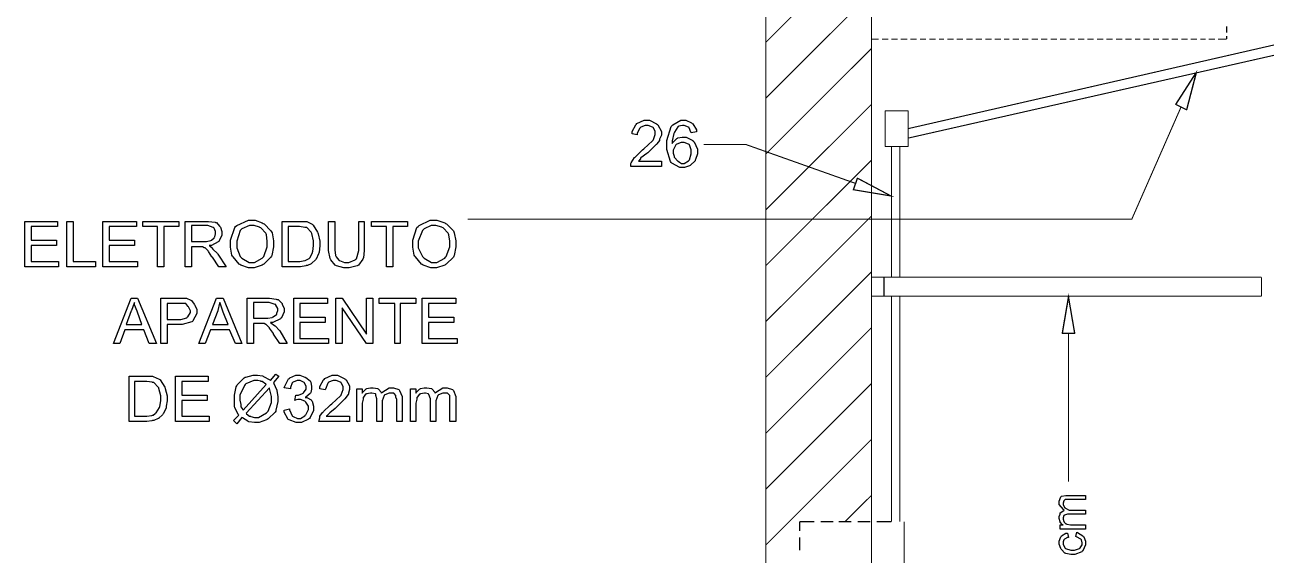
# Model space of a CAD drawing. Header units: metres. Extents: x -593 to 248, y 430 to 1024.
# Drawn here: x -307.21 to -257.27, y 780.56 to 801.89 of the extents above; entities that cross this region are included whole.
import ezdxf

# ---------------------------------------------------------------- set-up
doc = ezdxf.new("R2010")
doc.units = ezdxf.units.M
doc.header["$MEASUREMENT"] = 0
for name, color, linetype in [('C00-00-00-BLACK', 7, 'Continuous'), ('C00-7E-FF', 150, 'Continuous'), ('CFF-7E-00', 30, 'Continuous')]:
    doc.layers.add(name, color=color, linetype=linetype)

msp = doc.modelspace()

# ---------------------------------------------------------------- linework, layer by layer
at = {"layer": 'C00-00-00-BLACK', "const_width": 0.0423}
for points in [[(-277.396, 832.896), (-277.396, 765.245)], [(-273.154, 828.7), (-273.154, 769.484)], [(-277.396, 801.188), (-273.154, 805.43)], [(-277.396, 798.942), (-273.154, 803.181)], [(-271.67, 797.715), (-253.689, 801.827)], [(-258.861, 801.572), (-258.861, 801.827)], [(-273.154, 801.318), (-272.858, 801.318)], [(-272.731, 801.318), (-272.476, 801.318)], [(-272.349, 801.318), (-272.095, 801.318)], [(-271.969, 801.318), (-271.713, 801.318)], [(-271.67, 797.334), (-253.689, 801.404)], [(-271.584, 801.318), (-271.331, 801.318)], [(-271.204, 801.318), (-270.95, 801.318)], [(-270.822, 801.318), (-270.569, 801.318)], [(-270.439, 801.318), (-270.227, 801.318)], [(-270.1, 801.318), (-269.846, 801.318)], [(-269.72, 801.318), (-269.466, 801.318)], [(-269.338, 801.318), (-269.084, 801.318)], [(-268.955, 801.318), (-268.701, 801.318)], [(-268.573, 801.318), (-268.32, 801.318)], [(-268.193, 801.318), (-267.939, 801.318)], [(-267.813, 801.318), (-267.598, 801.318)], [(-267.471, 801.318), (-267.217, 801.318)], [(-267.089, 801.318), (-266.836, 801.318)], [(-266.709, 801.318), (-266.455, 801.318)], [(-266.327, 801.318), (-266.071, 801.318)], [(-265.944, 801.318), (-265.69, 801.318)], [(-265.564, 801.318), (-265.309, 801.318)], [(-265.182, 801.318), (-264.97, 801.318)], [(-264.843, 801.318), (-264.587, 801.318)], [(-264.46, 801.318), (-264.206, 801.318)], [(-264.078, 801.318), (-263.825, 801.318)], [(-263.698, 801.318), (-263.444, 801.318)], [(-263.316, 801.318), (-263.06, 801.318)], [(-262.933, 801.318), (-262.679, 801.318)], [(-262.553, 801.318), (-262.34, 801.318)], [(-262.214, 801.318), (-261.959, 801.318)], [(-261.829, 801.318), (-261.576, 801.318)], [(-261.449, 801.318), (-261.195, 801.318)], [(-261.067, 801.318), (-260.814, 801.318)], [(-260.687, 801.318), (-260.433, 801.318)], [(-260.304, 801.318), (-260.049, 801.318)], [(-259.922, 801.318), (-259.71, 801.318)], [(-259.583, 801.318), (-259.329, 801.318)], [(-259.203, 801.318), (-258.861, 801.318)], [(-258.861, 801.318), (-258.861, 801.445)], [(-277.396, 796.696), (-273.154, 800.935)], [(-277.396, 794.45), (-273.154, 798.689)], [(-272.604, 798.434), (-272.604, 796.992)], [(-271.67, 798.434), (-272.604, 798.434)], [(-271.67, 796.992), (-271.67, 798.434)], [(-272.604, 796.992), (-271.67, 796.992)], [(-272.349, 791.738), (-272.349, 796.992)], [(-272.349, 796.992), (-272.011, 796.992)], [(-272.011, 791.738), (-272.011, 796.992)], [(-277.396, 792.204), (-273.154, 796.442)], [(-277.396, 789.957), (-273.154, 794.195)], [(-277.396, 787.711), (-273.154, 791.949)], [(-257.461, 791.738), (-273.154, 791.738)], [(-272.645, 791.738), (-272.645, 790.973)], [(-257.461, 791.738), (-257.461, 790.973)], [(-257.461, 790.973), (-273.154, 790.973)], [(-272.645, 790.973), (-257.461, 790.973)], [(-272.349, 781.903), (-272.349, 790.973)], [(-272.011, 781.903), (-272.011, 790.973)], [(-277.396, 785.464), (-273.154, 789.703)], [(-277.396, 783.217), (-273.154, 787.456)], [(-277.396, 780.968), (-273.154, 785.21)], [(-274.215, 781.903), (-273.154, 782.961)], [(-276.038, 781.903), (-276.038, 781.522)], [(-275.446, 781.903), (-276.038, 781.903)], [(-274.681, 781.903), (-275.191, 781.903)], [(-273.962, 781.903), (-274.469, 781.903)], [(-273.197, 781.903), (-273.707, 781.903)], [(-272.349, 781.903), (-272.942, 781.903)], [(-271.839, 773.384), (-271.839, 781.903)], [(-276.038, 781.268), (-276.038, 780.757)]]:
    msp.add_lwpolyline(points, dxfattribs=at)
at = {"layer": 'C00-7E-FF', "const_width": 0.0423}
for points in [[(-260.899, 798.689), (-260.091, 799.961), (-260.475, 798.477), (-260.899, 798.689)], [(-273.707, 795.722), (-272.349, 795), (-273.876, 795.256), (-273.707, 795.722)], [(-265.478, 789.492), (-264.97, 789.492), (-265.225, 790.973), (-265.478, 789.492)]]:
    msp.add_lwpolyline(points, close=True, dxfattribs=at)
at = {"layer": 'C00-7E-FF'}
for points in [[(-260.899, 798.689), (-260.091, 799.961), (-260.475, 798.477), (-260.899, 798.689)], [(-273.707, 795.722), (-272.349, 795), (-273.876, 795.256), (-273.707, 795.722)], [(-265.478, 789.492), (-264.97, 789.492), (-265.225, 790.973), (-265.478, 789.492)]]:
    msp.add_lwpolyline(points, close=True, dxfattribs=at)
at = {"layer": 'C00-7E-FF', "const_width": 0.0423}
for points in [[(-260.687, 798.603), (-262.679, 794.068), (-289.4, 794.068)], [(-278.202, 797.076), (-279.898, 797.076)], [(-273.792, 795.511), (-278.202, 797.076)], [(-267.598, 790.973), (-264.714, 790.973)], [(-265.225, 789.492), (-265.225, 783.514)]]:
    msp.add_lwpolyline(points, dxfattribs=at)
at = {"layer": 'CFF-7E-00'}
for points in [[(-281.594, 796.4), (-281.594, 796.188), (-282.825, 796.188), (-282.825, 796.219), (-282.825, 796.291), (-282.825, 796.314), (-282.815, 796.336), (-282.678, 796.549), (-282.655, 796.569), (-282.635, 796.591), (-282.391, 796.834), (-282.359, 796.865), (-282.307, 796.908), (-281.956, 797.228), (-281.933, 797.249), (-281.924, 797.271), (-281.848, 797.478), (-281.848, 797.545), (-281.848, 797.599), (-281.924, 797.747), (-281.933, 797.757), (-281.956, 797.768), (-282.132, 797.841), (-282.19, 797.841), (-282.253, 797.841), (-282.434, 797.768), (-282.443, 797.757), (-282.465, 797.736), (-282.57, 797.53), (-282.57, 797.461), (-282.782, 797.502), (-282.782, 797.599), (-282.635, 797.863), (-282.613, 797.884), (-282.592, 797.916), (-282.29, 798.054), (-282.19, 798.054), (-282.084, 798.054), (-281.796, 797.906), (-281.764, 797.884), (-281.743, 797.863), (-281.594, 797.593), (-281.594, 797.502), (-281.594, 797.45), (-281.669, 797.313), (-281.679, 797.291), (-281.679, 797.238), (-281.784, 797.099), (-281.805, 797.076), (-281.827, 797.056), (-282.104, 796.781), (-282.147, 796.739), (-282.19, 796.718), (-282.434, 796.538), (-282.443, 796.527), (-282.443, 796.495), (-282.519, 796.411), (-282.529, 796.4), (-281.594, 796.4)], [(-280.195, 797.588), (-280.407, 797.545), (-280.417, 797.567), (-280.481, 797.747), (-280.49, 797.757), (-280.513, 797.768), (-280.689, 797.841), (-280.747, 797.841), (-280.747, 797.841), (-280.907, 797.811), (-280.916, 797.8), (-280.939, 797.79), (-281.076, 797.577), (-281.086, 797.545), (-281.097, 797.524), (-281.171, 797.221), (-281.171, 797.119), (-281.151, 797.141), (-280.981, 797.324), (-280.959, 797.334), (-280.939, 797.345), (-280.765, 797.376), (-280.706, 797.376), (-280.61, 797.376), (-280.343, 797.238), (-280.321, 797.204), (-280.289, 797.184), (-280.151, 796.882), (-280.151, 796.78), (-280.151, 796.696), (-280.227, 796.474), (-280.237, 796.442), (-280.248, 796.422), (-280.427, 796.241), (-280.448, 796.23), (-280.47, 796.221), (-280.678, 796.146), (-280.747, 796.146), (-280.864, 796.146), (-281.181, 796.325), (-281.213, 796.357), (-281.235, 796.389), (-281.382, 796.874), (-281.382, 797.035), (-281.382, 797.238), (-281.203, 797.8), (-281.171, 797.841), (-281.14, 797.873), (-280.814, 798.054), (-280.706, 798.054), (-280.62, 798.054), (-280.386, 797.949), (-280.364, 797.927), (-280.343, 797.906), (-280.195, 797.668), (-280.195, 797.588)], [(-281.129, 796.78), (-281.129, 796.728), (-281.086, 796.609), (-281.086, 796.569), (-281.076, 796.549), (-280.939, 796.411), (-280.916, 796.4), (-280.907, 796.39), (-280.787, 796.314), (-280.747, 796.314), (-280.683, 796.314), (-280.513, 796.422), (-280.49, 796.442), (-280.47, 796.465), (-280.407, 796.702), (-280.407, 796.78), (-280.407, 796.855), (-280.47, 797.056), (-280.49, 797.076), (-280.513, 797.087), (-280.689, 797.162), (-280.747, 797.162), (-280.812, 797.162), (-280.981, 797.087), (-281.002, 797.076), (-281.024, 797.056), (-281.129, 796.849), (-281.129, 796.78)], [(-307.211, 792.161), (-307.211, 793.984), (-305.896, 793.984), (-305.896, 793.772), (-306.957, 793.772), (-306.957, 793.222), (-305.939, 793.222), (-305.939, 793.007), (-306.957, 793.007), (-306.957, 792.373), (-305.853, 792.373), (-305.853, 792.161), (-307.211, 792.161)], [(-305.516, 792.161), (-305.516, 793.984), (-305.261, 793.984), (-305.261, 792.373), (-304.369, 792.373), (-304.369, 792.161), (-305.516, 792.161)], [(-304.073, 792.161), (-304.073, 793.984), (-302.715, 793.984), (-302.715, 793.772), (-303.819, 793.772), (-303.819, 793.222), (-302.801, 793.222), (-302.801, 793.007), (-303.819, 793.007), (-303.819, 792.373), (-302.673, 792.373), (-302.673, 792.161), (-304.073, 792.161)], [(-301.867, 792.161), (-301.867, 793.772), (-302.462, 793.772), (-302.462, 793.984), (-301.019, 793.984), (-301.019, 793.772), (-301.613, 793.772), (-301.613, 792.161), (-301.867, 792.161)], [(-300.766, 792.161), (-300.766, 793.984), (-299.917, 793.984), (-299.822, 793.984), (-299.557, 793.953), (-299.535, 793.941), (-299.494, 793.941), (-299.377, 793.794), (-299.366, 793.772), (-299.345, 793.751), (-299.279, 793.578), (-299.279, 793.518), (-299.279, 793.434), (-299.388, 793.201), (-299.408, 793.179), (-299.43, 793.159), (-299.7, 793.007), (-299.79, 793.007), (-299.769, 792.998), (-299.662, 792.911), (-299.662, 792.88), (-299.641, 792.871), (-299.462, 792.691), (-299.451, 792.67), (-299.109, 792.161), (-299.408, 792.161), (-299.662, 792.541), (-299.684, 792.563), (-299.822, 792.776), (-299.832, 792.796), (-299.842, 792.807), (-299.95, 792.913), (-299.96, 792.923), (-299.991, 792.923), (-300.063, 792.966), (-300.086, 792.966), (-300.118, 792.966), (-300.19, 792.966), (-300.213, 792.966), (-300.509, 792.966), (-300.509, 792.161), (-300.766, 792.161)], [(-300.509, 793.179), (-299.96, 793.179), (-299.896, 793.179), (-299.727, 793.212), (-299.705, 793.222), (-299.695, 793.233), (-299.589, 793.328), (-299.578, 793.349), (-299.568, 793.36), (-299.535, 793.48), (-299.535, 793.518), (-299.535, 793.572), (-299.6, 793.71), (-299.621, 793.731), (-299.631, 793.742), (-299.847, 793.815), (-299.917, 793.815), (-300.509, 793.815), (-300.509, 793.179)], [(-298.94, 793.05), (-298.94, 793.23), (-298.76, 793.731), (-298.729, 793.772), (-298.687, 793.815), (-298.211, 794.027), (-298.051, 794.027), (-297.945, 794.027), (-297.657, 793.921), (-297.625, 793.899), (-297.584, 793.878), (-297.308, 793.604), (-297.286, 793.561), (-297.265, 793.529), (-297.202, 793.203), (-297.202, 793.092), (-297.202, 792.966), (-297.276, 792.616), (-297.286, 792.584), (-297.308, 792.543), (-297.593, 792.267), (-297.625, 792.245), (-297.657, 792.224), (-297.985, 792.118), (-298.094, 792.118), (-298.211, 792.118), (-298.518, 792.224), (-298.559, 792.245), (-298.591, 792.267), (-298.835, 792.552), (-298.856, 792.584), (-298.878, 792.627), (-298.94, 792.945), (-298.94, 793.05)], [(-298.686, 793.05), (-298.686, 792.923), (-298.548, 792.574), (-298.517, 792.541), (-298.485, 792.5), (-298.191, 792.33), (-298.094, 792.33), (-297.977, 792.33), (-297.657, 792.5), (-297.625, 792.541), (-297.593, 792.574), (-297.456, 792.963), (-297.456, 793.092), (-297.456, 793.189), (-297.489, 793.444), (-297.498, 793.476), (-297.52, 793.507), (-297.72, 793.721), (-297.752, 793.731), (-297.774, 793.753), (-297.982, 793.815), (-298.051, 793.815), (-298.168, 793.815), (-298.485, 793.677), (-298.517, 793.645), (-298.548, 793.614), (-298.686, 793.192), (-298.686, 793.05)], [(-296.863, 792.161), (-296.863, 793.984), (-296.225, 793.984), (-296.141, 793.984), (-295.951, 793.984), (-295.887, 793.984), (-295.867, 793.974), (-295.655, 793.868), (-295.632, 793.857), (-295.612, 793.837), (-295.433, 793.55), (-295.422, 793.518), (-295.412, 793.487), (-295.336, 793.192), (-295.336, 793.092), (-295.336, 792.998), (-295.369, 792.744), (-295.379, 792.711), (-295.39, 792.679), (-295.496, 792.468), (-295.506, 792.457), (-295.517, 792.437), (-295.666, 792.299), (-295.675, 792.288), (-295.697, 792.278), (-295.841, 792.204), (-295.887, 792.204), (-295.909, 792.194), (-296.116, 792.161), (-296.184, 792.161), (-296.863, 792.161)], [(-296.61, 792.373), (-296.225, 792.373), (-296.152, 792.373), (-295.951, 792.405), (-295.929, 792.414), (-295.929, 792.414), (-295.77, 792.49), (-295.759, 792.5), (-295.75, 792.511), (-295.643, 792.722), (-295.632, 792.753), (-295.623, 792.776), (-295.591, 793.014), (-295.591, 793.092), (-295.591, 793.2), (-295.666, 793.498), (-295.675, 793.518), (-295.697, 793.55), (-295.871, 793.731), (-295.929, 793.731), (-295.94, 793.742), (-296.155, 793.772), (-296.225, 793.772), (-296.61, 793.772), (-296.61, 792.373)], [(-293.768, 793.984), (-293.556, 793.984), (-293.556, 792.923), (-293.556, 792.818), (-293.589, 792.522), (-293.599, 792.5), (-293.61, 792.468), (-293.789, 792.226), (-293.809, 792.204), (-293.842, 792.194), (-294.168, 792.118), (-294.275, 792.118), (-294.381, 792.118), (-294.668, 792.194), (-294.7, 792.204), (-294.722, 792.226), (-294.901, 792.437), (-294.91, 792.457), (-294.922, 792.489), (-294.998, 792.816), (-294.998, 792.923), (-294.998, 793.984), (-294.741, 793.984), (-294.741, 792.923), (-294.741, 792.839), (-294.711, 792.606), (-294.7, 792.584), (-294.69, 792.563), (-294.583, 792.426), (-294.571, 792.414), (-294.551, 792.405), (-294.344, 792.33), (-294.275, 792.33), (-294.18, 792.33), (-293.917, 792.437), (-293.895, 792.457), (-293.874, 792.479), (-293.768, 792.813), (-293.768, 792.923), (-293.768, 793.984)], [(-292.664, 792.161), (-292.664, 793.772), (-293.26, 793.772), (-293.26, 793.984), (-291.818, 793.984), (-291.818, 793.772), (-292.41, 793.772), (-292.41, 792.161), (-292.664, 792.161)], [(-291.603, 793.05), (-291.603, 793.23), (-291.435, 793.731), (-291.392, 793.772), (-291.351, 793.815), (-290.906, 794.027), (-290.757, 794.027), (-290.64, 794.027), (-290.32, 793.921), (-290.289, 793.899), (-290.247, 793.878), (-289.971, 793.604), (-289.95, 793.561), (-289.94, 793.529), (-289.866, 793.203), (-289.866, 793.092), (-289.866, 792.966), (-289.94, 792.616), (-289.95, 792.584), (-289.971, 792.543), (-290.257, 792.267), (-290.289, 792.245), (-290.32, 792.224), (-290.648, 792.118), (-290.757, 792.118), (-290.874, 792.118), (-291.181, 792.224), (-291.223, 792.245), (-291.254, 792.267), (-291.498, 792.552), (-291.519, 792.584), (-291.541, 792.627), (-291.603, 792.945), (-291.603, 793.05)], [(-291.392, 793.05), (-291.392, 792.923), (-291.212, 792.574), (-291.18, 792.541), (-291.148, 792.5), (-290.855, 792.33), (-290.757, 792.33), (-290.64, 792.33), (-290.32, 792.5), (-290.289, 792.541), (-290.257, 792.574), (-290.119, 792.963), (-290.119, 793.092), (-290.119, 793.189), (-290.152, 793.444), (-290.162, 793.476), (-290.184, 793.507), (-290.383, 793.721), (-290.415, 793.731), (-290.437, 793.753), (-290.677, 793.815), (-290.757, 793.815), (-290.863, 793.815), (-291.148, 793.677), (-291.18, 793.645), (-291.212, 793.614), (-291.392, 793.192), (-291.392, 793.05)], [(-303.65, 789.066), (-302.928, 790.888), (-302.673, 790.888), (-301.909, 789.066), (-302.209, 789.066), (-302.42, 789.618), (-303.181, 789.618), (-303.394, 789.066), (-303.65, 789.066)], [(-303.139, 789.829), (-302.505, 789.829), (-302.673, 790.338), (-302.695, 790.369), (-302.801, 790.633), (-302.801, 790.72), (-302.812, 790.688), (-302.918, 790.403), (-302.928, 790.381), (-303.139, 789.829)], [(-301.74, 789.066), (-301.74, 790.888), (-301.019, 790.888), (-300.956, 790.888), (-300.814, 790.888), (-300.766, 790.888), (-300.702, 790.888), (-300.531, 790.815), (-300.509, 790.804), (-300.5, 790.794), (-300.393, 790.656), (-300.383, 790.634), (-300.373, 790.614), (-300.297, 790.44), (-300.297, 790.381), (-300.297, 790.276), (-300.446, 789.989), (-300.467, 789.957), (-300.489, 789.937), (-300.887, 789.829), (-301.019, 789.829), (-301.485, 789.829), (-301.485, 789.066), (-301.74, 789.066)], [(-301.485, 790.042), (-301.019, 790.042), (-300.935, 790.042), (-300.69, 790.106), (-300.679, 790.127), (-300.658, 790.138), (-300.552, 790.32), (-300.552, 790.381), (-300.552, 790.381), (-300.626, 790.54), (-300.636, 790.55), (-300.647, 790.572), (-300.737, 790.677), (-300.766, 790.677), (-300.829, 790.677), (-300.972, 790.677), (-301.019, 790.677), (-301.485, 790.677), (-301.485, 790.042)], [(-300.213, 789.066), (-299.494, 790.888), (-299.236, 790.888), (-298.474, 789.066), (-298.729, 789.066), (-298.982, 789.618), (-299.747, 789.618), (-299.96, 789.066), (-300.213, 789.066)], [(-299.662, 789.829), (-299.025, 789.829), (-299.236, 790.338), (-299.247, 790.369), (-299.356, 790.699), (-299.366, 790.72), (-299.377, 790.688), (-299.441, 790.403), (-299.451, 790.381), (-299.662, 789.829)], [(-298.263, 789.066), (-298.263, 790.888), (-297.456, 790.888), (-297.361, 790.888), (-297.097, 790.857), (-297.075, 790.846), (-297.023, 790.846), (-296.874, 790.699), (-296.863, 790.677), (-296.853, 790.656), (-296.779, 790.483), (-296.779, 790.423), (-296.779, 790.339), (-296.885, 790.106), (-296.906, 790.084), (-296.928, 790.064), (-297.23, 789.915), (-297.329, 789.915), (-297.308, 789.905), (-297.171, 789.799), (-297.159, 789.788), (-297.139, 789.778), (-296.97, 789.598), (-296.949, 789.576), (-296.652, 789.066), (-296.949, 789.066), (-297.202, 789.449), (-297.213, 789.471), (-297.362, 789.682), (-297.372, 789.703), (-297.383, 789.714), (-297.489, 789.82), (-297.498, 789.829), (-297.52, 789.829), (-297.583, 789.872), (-297.583, 789.872), (-297.583, 789.872), (-297.711, 789.872), (-297.752, 789.872), (-298.008, 789.872), (-298.008, 789.066), (-298.263, 789.066)], [(-298.008, 790.084), (-297.498, 790.084), (-297.435, 790.084), (-297.256, 790.118), (-297.245, 790.127), (-297.224, 790.138), (-297.086, 790.233), (-297.075, 790.254), (-297.075, 790.296), (-297.033, 790.392), (-297.033, 790.423), (-297.033, 790.477), (-297.107, 790.614), (-297.117, 790.634), (-297.139, 790.645), (-297.377, 790.72), (-297.456, 790.72), (-298.008, 790.72), (-298.008, 790.084)], [(-296.394, 789.066), (-296.394, 790.888), (-295.037, 790.888), (-295.037, 790.677), (-296.141, 790.677), (-296.141, 790.127), (-295.123, 790.127), (-295.123, 789.912), (-296.141, 789.912), (-296.141, 789.277), (-294.996, 789.277), (-294.996, 789.066), (-296.394, 789.066)], [(-294.7, 789.066), (-294.7, 790.888), (-294.445, 790.888), (-293.469, 789.449), (-293.469, 790.888), (-293.214, 790.888), (-293.214, 789.066), (-293.469, 789.066), (-294.445, 790.507), (-294.445, 789.066), (-294.7, 789.066)], [(-292.325, 789.066), (-292.325, 790.677), (-292.96, 790.677), (-292.96, 790.888), (-291.476, 790.888), (-291.476, 790.677), (-292.115, 790.677), (-292.115, 789.066), (-292.325, 789.066)], [(-291.223, 789.066), (-291.223, 790.888), (-289.866, 790.888), (-289.866, 790.677), (-290.968, 790.677), (-290.968, 790.127), (-289.95, 790.127), (-289.95, 789.912), (-290.968, 789.912), (-290.968, 789.277), (-289.823, 789.277), (-289.823, 789.066), (-291.223, 789.066)], [(-303.012, 785.929), (-303.012, 787.752), (-302.376, 787.752), (-302.302, 787.752), (-302.134, 787.752), (-302.078, 787.752), (-302.046, 787.743), (-301.803, 787.637), (-301.781, 787.626), (-301.761, 787.605), (-301.582, 787.32), (-301.57, 787.287), (-301.561, 787.255), (-301.485, 786.96), (-301.485, 786.861), (-301.485, 786.766), (-301.528, 786.552), (-301.528, 786.481), (-301.539, 786.449), (-301.645, 786.237), (-301.655, 786.226), (-301.677, 786.205), (-301.814, 786.069), (-301.824, 786.058), (-301.846, 786.048), (-302.02, 785.972), (-302.078, 785.972), (-302.1, 785.962), (-302.308, 785.929), (-302.376, 785.929), (-303.012, 785.929)], [(-301.147, 785.929), (-301.147, 787.752), (-299.832, 787.752), (-299.832, 787.542), (-300.892, 787.542), (-300.892, 786.99), (-299.874, 786.99), (-299.874, 786.777), (-300.892, 786.777), (-300.892, 786.142), (-299.79, 786.142), (-299.79, 785.929), (-301.147, 785.929)], [(-297.329, 787.583), (-297.117, 787.838), (-296.99, 787.752), (-297.202, 787.499), (-297.192, 787.467), (-297.086, 787.225), (-297.075, 787.203), (-297.066, 787.171), (-297.033, 786.94), (-297.033, 786.861), (-297.033, 786.734), (-297.107, 786.385), (-297.117, 786.354), (-297.139, 786.312), (-297.424, 786.037), (-297.456, 786.015), (-297.487, 785.994), (-297.784, 785.888), (-297.881, 785.888), (-297.967, 785.888), (-298.2, 785.92), (-298.22, 785.929), (-298.243, 785.94), (-298.453, 786.078), (-298.474, 786.099), (-298.686, 785.845), (-298.813, 785.972), (-298.602, 786.184), (-298.624, 786.216), (-298.76, 786.501), (-298.77, 786.522), (-298.77, 786.522), (-298.77, 786.777), (-298.77, 786.861), (-298.77, 786.989), (-298.708, 787.331), (-298.686, 787.372), (-298.666, 787.404), (-298.39, 787.691), (-298.347, 787.711), (-298.316, 787.722), (-298.022, 787.795), (-297.924, 787.795), (-297.85, 787.795), (-297.647, 787.764), (-297.625, 787.752), (-297.604, 787.743), (-297.351, 787.605), (-297.329, 787.583)], [(-297.498, 787.415), (-297.52, 787.437), (-297.664, 787.542), (-297.711, 787.542), (-297.722, 787.553), (-297.842, 787.583), (-297.881, 787.583), (-297.998, 787.583), (-298.316, 787.446), (-298.347, 787.415), (-298.379, 787.383), (-298.559, 786.992), (-298.559, 786.861), (-298.559, 786.788), (-298.517, 786.621), (-298.517, 786.565), (-298.517, 786.523), (-298.444, 786.417), (-298.433, 786.395), (-297.498, 787.415)], [(-296.779, 786.395), (-296.567, 786.438), (-296.557, 786.406), (-296.451, 786.164), (-296.44, 786.142), (-296.419, 786.132), (-296.243, 786.058), (-296.184, 786.058), (-296.12, 786.058), (-295.951, 786.164), (-295.929, 786.184), (-295.908, 786.206), (-295.802, 786.413), (-295.802, 786.481), (-295.802, 786.544), (-295.908, 786.713), (-295.929, 786.734), (-295.94, 786.745), (-296.123, 786.82), (-296.184, 786.82), (-296.226, 786.82), (-296.333, 786.788), (-296.353, 786.777), (-296.31, 786.988), (-296.31, 786.988), (-296.268, 786.988), (-296.268, 786.988), (-296.204, 786.988), (-296.036, 787.063), (-296.014, 787.073), (-295.994, 787.084), (-295.887, 787.237), (-295.887, 787.287), (-295.887, 787.34), (-295.962, 787.489), (-295.971, 787.499), (-295.994, 787.521), (-296.137, 787.583), (-296.184, 787.583), (-296.248, 787.583), (-296.419, 787.521), (-296.44, 787.499), (-296.451, 787.489), (-296.524, 787.307), (-296.524, 787.245), (-296.779, 787.287), (-296.769, 787.329), (-296.599, 787.648), (-296.567, 787.668), (-296.546, 787.691), (-296.306, 787.795), (-296.225, 787.795), (-296.152, 787.795), (-295.951, 787.722), (-295.929, 787.711), (-295.908, 787.702), (-295.729, 787.564), (-295.718, 787.542), (-295.708, 787.521), (-295.675, 787.346), (-295.675, 787.287), (-295.675, 787.234), (-295.708, 787.095), (-295.718, 787.073), (-295.729, 787.063), (-295.908, 786.914), (-295.929, 786.904), (-295.865, 786.904), (-295.686, 786.799), (-295.675, 786.777), (-295.655, 786.756), (-295.591, 786.549), (-295.591, 786.481), (-295.591, 786.376), (-295.728, 786.089), (-295.759, 786.058), (-295.792, 786.026), (-296.086, 785.888), (-296.184, 785.888), (-296.291, 785.888), (-296.578, 785.994), (-296.61, 786.015), (-296.631, 786.046), (-296.779, 786.308), (-296.779, 786.395)], [(-294.148, 786.142), (-294.148, 785.929), (-295.379, 785.929), (-295.379, 785.929), (-295.347, 786.078), (-295.336, 786.099), (-295.336, 786.152), (-295.232, 786.29), (-295.209, 786.311), (-295.189, 786.333), (-294.943, 786.575), (-294.91, 786.607), (-294.858, 786.65), (-294.51, 786.967), (-294.487, 786.988), (-294.478, 787.01), (-294.403, 787.218), (-294.403, 787.287), (-294.403, 787.34), (-294.478, 787.489), (-294.487, 787.499), (-294.51, 787.51), (-294.683, 787.583), (-294.741, 787.583), (-294.805, 787.583), (-294.988, 787.51), (-294.998, 787.499), (-295.021, 787.478), (-295.116, 787.234), (-295.125, 787.203), (-295.336, 787.245), (-295.336, 787.34), (-295.189, 787.605), (-295.167, 787.626), (-295.135, 787.657), (-294.84, 787.795), (-294.741, 787.795), (-294.636, 787.795), (-294.34, 787.648), (-294.318, 787.626), (-294.286, 787.605), (-294.148, 787.367), (-294.148, 787.287), (-294.148, 787.223), (-294.191, 787.079), (-294.191, 787.031), (-294.202, 787.021), (-294.34, 786.841), (-294.361, 786.82), (-294.383, 786.799), (-294.658, 786.523), (-294.7, 786.481), (-294.731, 786.46), (-294.943, 786.279), (-294.953, 786.268), (-294.966, 786.259), (-295.073, 786.152), (-295.083, 786.142), (-294.148, 786.142)], [(-302.801, 786.142), (-302.376, 786.142), (-302.302, 786.142), (-302.1, 786.175), (-302.078, 786.184), (-302.046, 786.184), (-301.962, 786.259), (-301.951, 786.268), (-301.93, 786.279), (-301.792, 786.49), (-301.781, 786.522), (-301.781, 786.522), (-301.74, 786.777), (-301.74, 786.861), (-301.74, 786.968), (-301.814, 787.266), (-301.824, 787.287), (-301.846, 787.32), (-302.02, 787.499), (-302.078, 787.499), (-302.089, 787.51), (-302.305, 787.542), (-302.376, 787.542), (-302.801, 787.542), (-302.801, 786.142)], [(-297.372, 787.287), (-298.306, 786.268), (-298.296, 786.248), (-298.176, 786.142), (-298.136, 786.142), (-298.116, 786.132), (-297.972, 786.099), (-297.924, 786.099), (-297.807, 786.099), (-297.487, 786.279), (-297.456, 786.311), (-297.424, 786.343), (-297.286, 786.701), (-297.286, 786.82), (-297.286, 786.937), (-297.362, 787.255), (-297.372, 787.287)], [(-293.852, 785.929), (-293.852, 787.245), (-293.641, 787.245), (-293.641, 787.073), (-293.631, 787.095), (-293.491, 787.236), (-293.469, 787.245), (-293.459, 787.256), (-293.308, 787.287), (-293.257, 787.287), (-293.193, 787.287), (-293.014, 787.256), (-293.003, 787.245), (-292.983, 787.236), (-292.877, 787.115), (-292.877, 787.073), (-292.845, 787.106), (-292.551, 787.287), (-292.452, 787.287), (-292.379, 787.287), (-292.167, 787.214), (-292.156, 787.203), (-292.135, 787.182), (-292.026, 786.942), (-292.026, 786.861), (-292.026, 785.929), (-292.241, 785.929), (-292.241, 786.777), (-292.241, 786.82), (-292.284, 786.914), (-292.284, 786.946), (-292.284, 786.978), (-292.358, 787.063), (-292.368, 787.073), (-292.4, 787.073), (-292.471, 787.073), (-292.495, 787.073), (-292.559, 787.073), (-292.729, 787.01), (-292.75, 786.988), (-292.761, 786.978), (-292.834, 786.763), (-292.834, 786.692), (-292.834, 785.929), (-293.046, 785.929), (-293.046, 786.777), (-293.046, 786.84), (-293.087, 786.984), (-293.087, 787.031), (-293.098, 787.041), (-293.25, 787.073), (-293.299, 787.073), (-293.299, 787.073), (-293.459, 787.041), (-293.469, 787.031), (-293.502, 787.031), (-293.589, 786.914), (-293.599, 786.904), (-293.599, 786.831), (-293.641, 786.664), (-293.641, 786.607), (-293.641, 785.929), (-293.852, 785.929)], [(-291.689, 785.929), (-291.689, 787.245), (-291.476, 787.245), (-291.476, 787.073), (-291.467, 787.095), (-291.329, 787.236), (-291.307, 787.245), (-291.297, 787.256), (-291.147, 787.287), (-291.096, 787.287), (-291.033, 787.287), (-290.852, 787.256), (-290.841, 787.245), (-290.821, 787.236), (-290.714, 787.115), (-290.714, 787.073), (-290.683, 787.106), (-290.388, 787.287), (-290.289, 787.287), (-290.216, 787.287), (-290.003, 787.214), (-289.992, 787.203), (-289.971, 787.182), (-289.866, 786.942), (-289.866, 786.861), (-289.866, 785.929), (-290.119, 785.929), (-290.119, 786.777), (-290.119, 786.82), (-290.119, 786.914), (-290.119, 786.946), (-290.119, 786.978), (-290.193, 787.063), (-290.203, 787.073), (-290.236, 787.073), (-290.308, 787.073), (-290.331, 787.073), (-290.395, 787.073), (-290.564, 787.01), (-290.585, 786.988), (-290.596, 786.978), (-290.672, 786.763), (-290.672, 786.692), (-290.672, 785.929), (-290.884, 785.929), (-290.884, 786.777), (-290.884, 786.84), (-290.958, 787.021), (-290.968, 787.031), (-290.968, 787.041), (-291.096, 787.073), (-291.137, 787.073), (-291.137, 787.073), (-291.297, 787.041), (-291.307, 787.031), (-291.338, 787.031), (-291.424, 786.914), (-291.434, 786.904), (-291.434, 786.831), (-291.476, 786.664), (-291.476, 786.607), (-291.476, 785.929), (-291.689, 785.929)], [(-264.544, 781.607), (-265.564, 781.607), (-265.564, 781.776), (-265.436, 781.776), (-265.468, 781.776), (-265.554, 781.882), (-265.564, 781.903), (-265.564, 781.903), (-265.605, 782.031), (-265.605, 782.072), (-265.605, 782.115), (-265.564, 782.21), (-265.564, 782.242), (-265.554, 782.253), (-265.416, 782.359), (-265.394, 782.369), (-265.426, 782.39), (-265.605, 782.597), (-265.605, 782.665), (-265.605, 782.728), (-265.532, 782.898), (-265.521, 782.918), (-265.5, 782.93), (-265.325, 782.961), (-265.266, 782.961), (-264.544, 782.961), (-264.544, 782.792), (-265.182, 782.792), (-265.225, 782.792), (-265.32, 782.792), (-265.351, 782.792), (-265.351, 782.792), (-265.394, 782.75), (-265.394, 782.75), (-265.405, 782.74), (-265.436, 782.652), (-265.436, 782.622), (-265.436, 782.581), (-265.374, 782.465), (-265.351, 782.454), (-265.342, 782.444), (-265.19, 782.369), (-265.139, 782.369), (-264.544, 782.369), (-264.544, 782.199), (-265.225, 782.199), (-265.267, 782.199), (-265.385, 782.167), (-265.394, 782.156), (-265.405, 782.156), (-265.436, 782.061), (-265.436, 782.03), (-265.436, 781.998), (-265.405, 781.914), (-265.394, 781.903), (-265.394, 781.882), (-265.331, 781.819), (-265.309, 781.819), (-265.288, 781.809), (-265.146, 781.776), (-265.098, 781.776), (-264.544, 781.776), (-264.544, 781.607)], [(-264.928, 781.31), (-264.886, 781.48), (-264.865, 781.47), (-264.641, 781.332), (-264.629, 781.31), (-264.609, 781.289), (-264.544, 781.116), (-264.544, 781.057), (-264.544, 780.971), (-264.65, 780.737), (-264.671, 780.715), (-264.693, 780.694), (-264.966, 780.588), (-265.055, 780.588), (-265.129, 780.588), (-265.331, 780.621), (-265.351, 780.631), (-265.374, 780.642), (-265.511, 780.78), (-265.521, 780.8), (-265.532, 780.822), (-265.605, 780.999), (-265.605, 781.057), (-265.605, 781.12), (-265.532, 781.289), (-265.521, 781.31), (-265.5, 781.332), (-265.325, 781.437), (-265.266, 781.437), (-265.225, 781.268), (-265.267, 781.268), (-265.385, 781.195), (-265.394, 781.183), (-265.405, 781.174), (-265.436, 781.087), (-265.436, 781.057), (-265.436, 781.003), (-265.374, 780.853), (-265.351, 780.842), (-265.342, 780.821), (-265.127, 780.757), (-265.055, 780.757), (-264.982, 780.757), (-264.781, 780.821), (-264.759, 780.842), (-264.748, 780.853), (-264.671, 780.974), (-264.671, 781.014), (-264.671, 781.057), (-264.704, 781.174), (-264.714, 781.183), (-264.726, 781.205), (-264.908, 781.3), (-264.928, 781.31)]]:
    msp.add_lwpolyline(points, close=True, dxfattribs=at)

doc.saveas('drawing.dxf')
